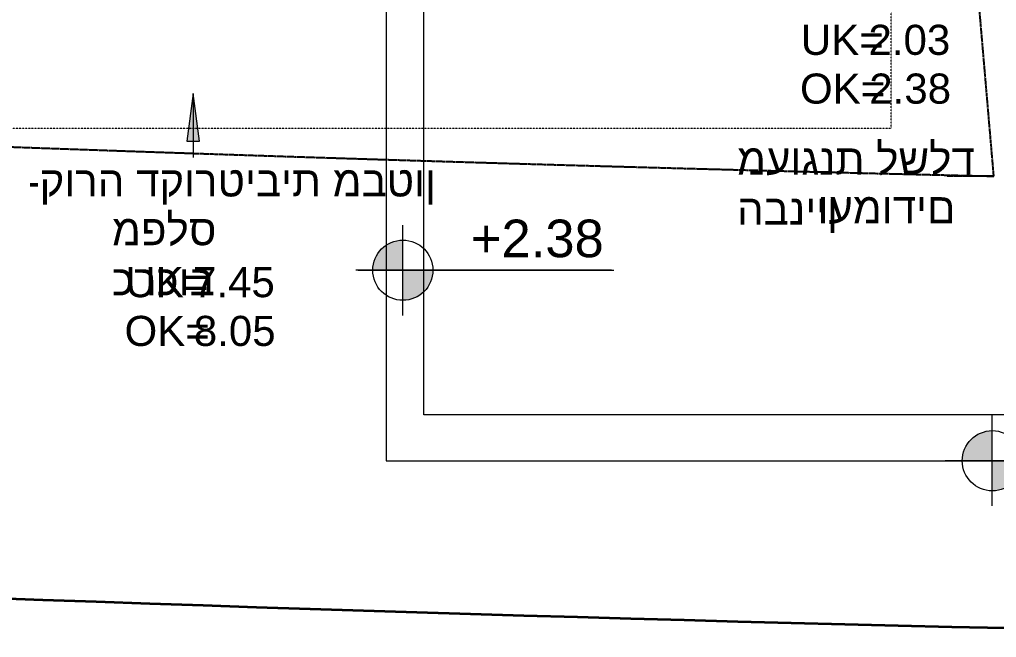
# Model space of a CAD drawing. Header units: centimetres. Extents: x 14435 to 32127, y -4289 to 2500.
# Drawn here: x 19324 to 19973, y -1986 to -1575 of the extents above; entities that cross this region are included whole.
import ezdxf

# ---------------------------------------------------------------- set-up
doc = ezdxf.new("R2010")
doc.units = ezdxf.units.CM
doc.linetypes.add('Dash Tiny', pattern=[0.12, 0.06, -0.06])
doc.linetypes.add('Hidden', pattern=[0.714375, 0.47625, -0.238125])
for name, color, linetype, lineweight in [('A-DETL', 7, 'Continuous', 5), ('A-FLOR', 7, 'Continuous', 13), ('G-ANNO-DIMS', 7, 'Continuous', 5), ('G-ANNO-TEXT', 7, 'Continuous', 5)]:
    doc.layers.add(name, color=color, linetype=linetype, lineweight=lineweight)
doc.styles.add('Arial_1', font='arial.ttf', dxfattribs={"height": 99.987594})
doc.styles.add('Arial_3', font='arial.ttf', dxfattribs={"height": 15})

# ---------------------------------------------------------------- blocks, each defined once
blk = doc.blocks.new('Spot Elevations - ISH PLAN-38599-קומה א - Dependent 1')
at = {"layer": 'G-ANNO-DIMS'}
h = blk.add_hatch(color=256, dxfattribs=at)
edge = h.paths.add_edge_path(flags=0)
edge.add_line((0, 0), (-0.2, 0))
edge.add_arc((0, 0), 0.2, 90, 180, ccw=False)
edge.add_line((0, 0.2), (0, 0))
h = blk.add_hatch(color=256, dxfattribs=at)
edge = h.paths.add_edge_path(flags=0)
edge.add_line((0, 0), (0.2, 0))
edge.add_arc((0, 0), 0.2, 270, 360, ccw=False)
edge.add_line((0, -0.2), (0, 0))
for p, q in [((0, -0.3), (0, 0.3)), ((1.3876, 0), (-0.3124, 0)), ((-0.297, 0), (1.403, 0))]:
    blk.add_line(p, q, dxfattribs=at)
blk.add_circle((0, 0), 0.2, dxfattribs=at)
blk = doc.blocks.new('alef')
at = {"layer": 'G-ANNO-TEXT'}
blk.add_hatch(color=256, dxfattribs=at).paths.add_polyline_path([(52161.83, -12709.13), (52157.5, -12740.86), (52165.86, -12740.9)], flags=0)
at = {"layer": 'A-DETL', "color": 7, "linetype": 'Dash Tiny'}
for p, q in [((52625.6, -12732.26), (52625.6, -11224.89)), ((51572.39, -12732.26), (52625.6, -12732.26))]:
    blk.add_line(p, q, dxfattribs=at)
at = {"layer": 'A-DETL', "color": 1, "linetype": 'Hidden', "lineweight": 25, "true_color": 0xff0000}
for q in [(52563.77, -11249.11), (52662.87, -12764.19)]:
    blk.add_line((52693.87, -12764.19), q, dxfattribs=at)
at = {"layer": 'A-DETL', "color": 1, "lineweight": 13, "true_color": 0xff0000}
for p, q in [((52289.94, -12452.89), (52289.94, -12953.32)), ((52289.94, -12953.32), (52889.94, -12953.32))]:
    blk.add_line(p, q, dxfattribs=at)
at = {"layer": 'A-DETL', "color": 1, "linetype": 'Hidden', "lineweight": 25, "true_color": 0xff0000}
blk.add_arc((53854.06, 37175.28), 49952.94, 266.77296, 268.669154, dxfattribs=at)
at = {"layer": 'A-DETL', "color": 176, "lineweight": 35, "true_color": 0x000080}
blk.add_arc((53854.06, 37175.28), 50252.94, 266.456377, 269.050494, dxfattribs=at)
at = {"layer": 'A-FLOR'}
for p, q in [((52314.94, -12922.89), (52314.94, -12477.89)), ((52289.94, -12543.89), (52289.94, -12953.32)), ((52864.94, -12922.89), (52314.94, -12922.89)), ((52289.94, -12953.32), (52889.94, -12953.32))]:
    blk.add_line(p, q, dxfattribs=at)
at = {"layer": 'G-ANNO-TEXT'}
for p, q in [((52161.83, -12709.13), (52157.5, -12740.86)), ((52161.83, -12709.13), (52161.63, -12751.87)), ((52165.86, -12740.9), (52161.83, -12709.13)), ((52157.5, -12740.86), (52165.86, -12740.9))]:
    blk.add_line(p, q, dxfattribs=at)
at = {"layer": 'G-ANNO-DIMS', "xscale": 99.99999999999991, "yscale": 99.99999999999991, "zscale": 99.99999999999991}
for p in [(52301.09, -12826.68), (52692.87, -12953.32)]:
    blk.add_blockref('Spot Elevations - ISH PLAN-38599-קומה א - Dependent 1', p, dxfattribs=at)
at = {"layer": 'G-ANNO-DIMS', "insert": (52346.27, -12793.05), "char_height": 25, "width": 83.5586, "attachment_point": 1, "line_spacing_factor": 0.941778, "style": 'Arial_1'}
blk.add_mtext('+2.38', dxfattribs=at)
at = {"layer": 'G-ANNO-TEXT', "char_height": 20, "attachment_point": 1, "style": 'Arial_3'}
for s, insert, width in [('UK=', (52565.57, -12663.56), 54.5148), ('2.03', (52610.55, -12663.56), 53.8734), ('OK=', (52565.04, -12695.97), 55.7974), ('2.38', (52611.08, -12695.97), 53.8734), ('מעוגנת לשלד הבניין', (52523.26, -12743.14), 211.0042), ('קורה דקורטיבית מבטון  ', (52059.65, -12757.66), 255.2573), ('\\fArial|b0|i0|c177|p34|;\\W.8;-', (52052.24, -12757.66), 8.9789), ('ועמודים', (52576.7, -12775.55), 81.4515), ('\\fArial|b0|i0|c177|p34|;\\W.8; ', (52643.91, -12775.55), 7.6962), ('מפלס כרכוב', (52107.8, -12790.08), 129.5527), ('UK=', (52116.64, -12824.61), 54.5148), ('7.45', (52161.62, -12824.61), 53.8734), ('OK=', (52116.11, -12857.02), 55.7974), ('8.05', (52162.15, -12857.02), 53.8734)]:
    blk.add_mtext(s, dxfattribs=dict(at, insert=insert, width=width))

msp = doc.modelspace()

# ---------------------------------------------------------------- block references
msp.add_blockref('alef', (-32722.21, 11084.93))

doc.saveas('drawing.dxf')
